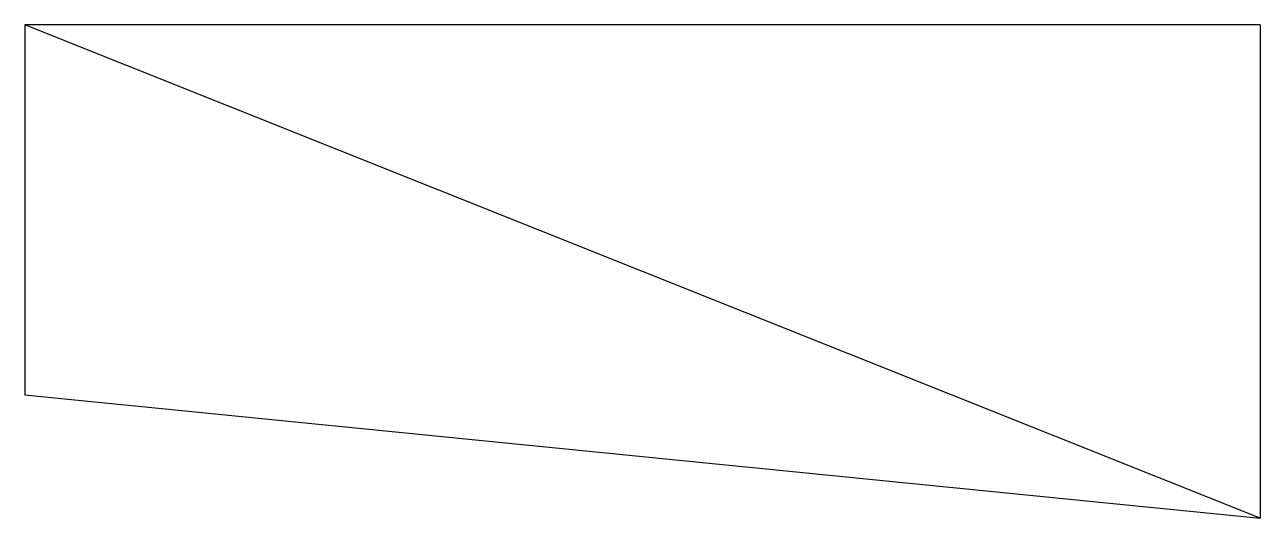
# Model space of a CAD drawing. Header units: metres. Extents: x -0.5 to 0, y -0.2 to 0.
import ezdxf

# ---------------------------------------------------------------- set-up
doc = ezdxf.new("R2010")
doc.units = ezdxf.units.M
doc.header["$LTSCALE"] = 0.2
doc.header["$MEASUREMENT"] = 0
doc.layers.get('0').update_dxf_attribs({"linetype": 'CONTINUOUS'})

msp = doc.modelspace()

# ---------------------------------------------------------------- linework, layer by layer
for p, q in [((0, 0), (-0.5, 0)), ((-0.5, 0), (-0.5, -0.15)), ((0, -0.2), (-0.5, 0)), ((0, 0), (0, -0.2)), ((-0.5, -0.15), (0, -0.2))]:
    msp.add_line(p, q)

doc.saveas('drawing.dxf')
